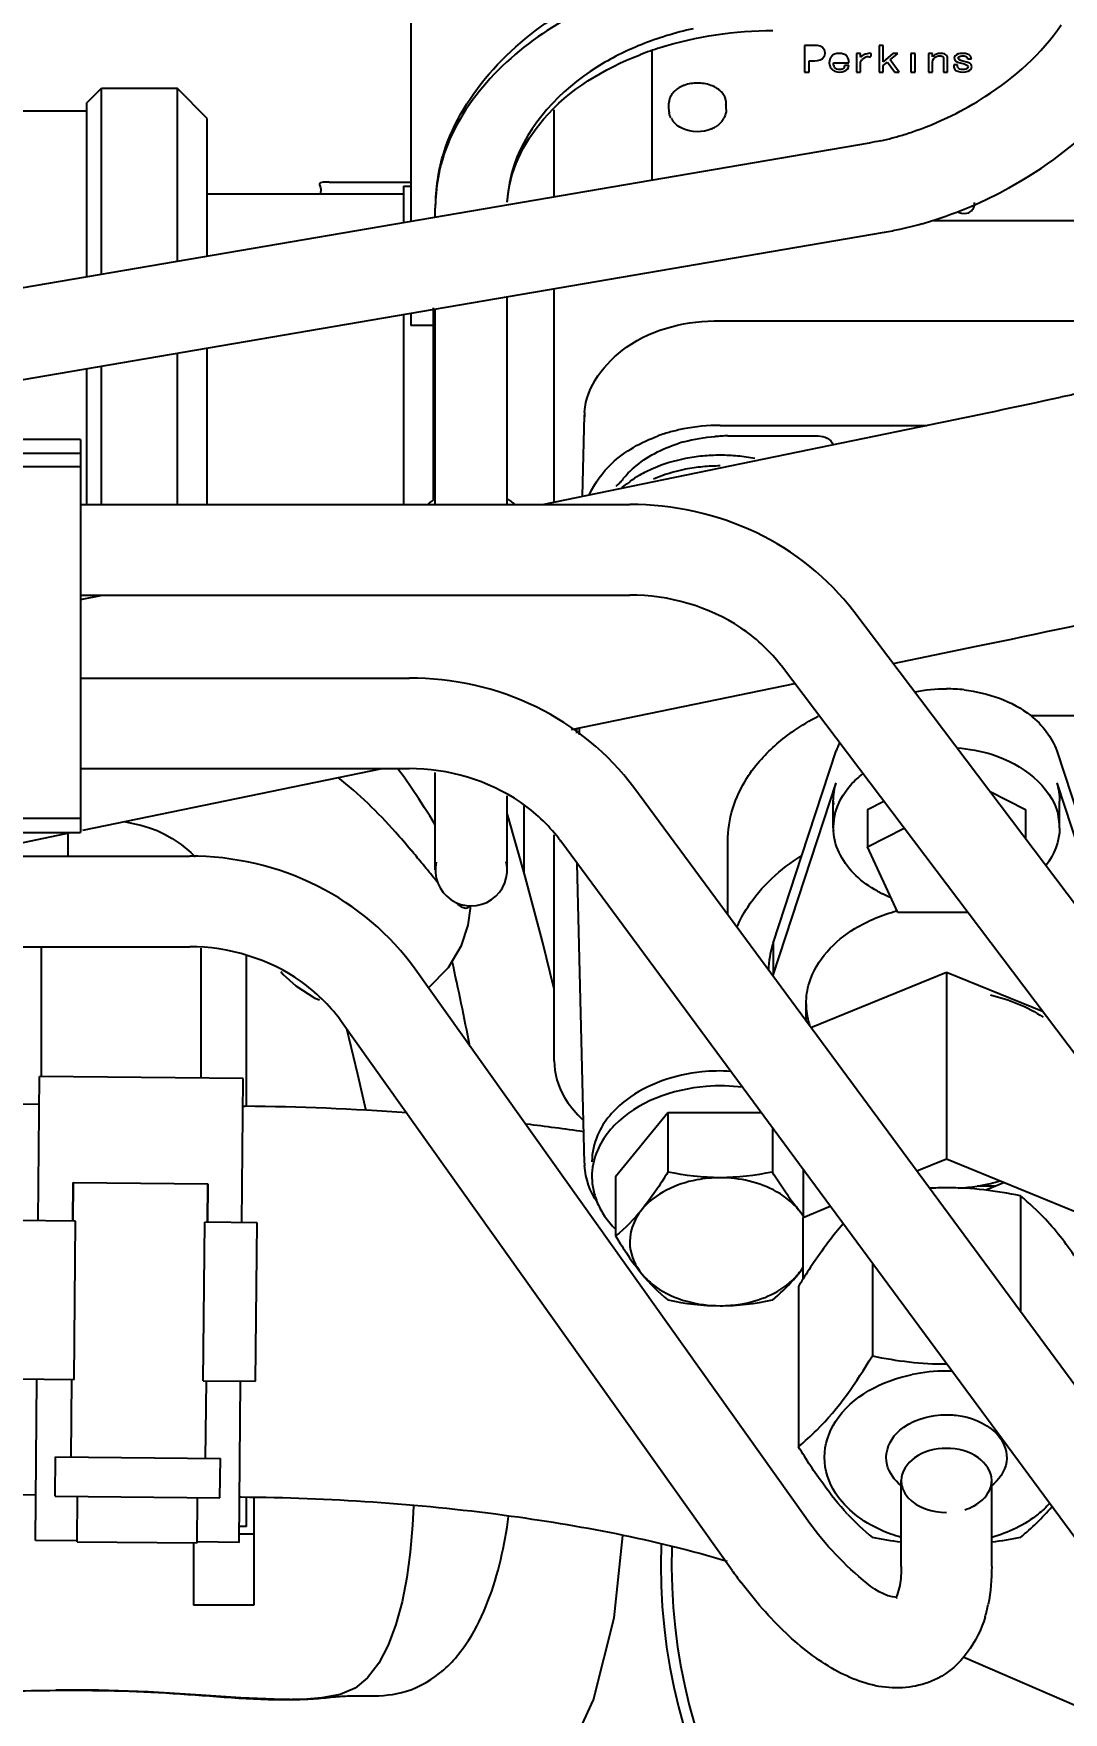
# Model space of a CAD drawing. Header units: millimetres. Extents: x 9130 to 9550, y -18883 to -17651.
# Drawn here: x 9354.959 to 9355.641, y -18046.975 to -18045.862 of the extents above; entities that cross this region are included whole.
import ezdxf

# ---------------------------------------------------------------- set-up
doc = ezdxf.new("R2010")
doc.units = ezdxf.units.MM
for name, color, linetype in [('2588541_VG10DXF_CONTINUOUS_LINE', 7, 'Continuous'), ('2706792_BM03DXF_CONTINUOUS_LINE', 7, 'Continuous'), ('3570559_DXF_CONTINUOUS_LINE', 7, 'Continuous'), ('3570570_DXF_CONTINUOUS_LINE', 7, 'Continuous'), ('3583940_CP01DXF_CONTINUOUS_LINE', 7, 'Continuous'), ('3884027_DKREDXF_CONTINUOUS_LINE', 7, 'Continuous'), ('5D1026_DKVG0DXF_CONTINUOUS_LINE', 7, 'Continuous')]:
    doc.layers.add(name, color=color, linetype=linetype)
doc.styles.add('KOTE ZA MONNTAZU', font='simplex.shx', dxfattribs={"width": 0.7, "oblique": 8, "height": 3})
doc.dimstyles.new('KOTE ZA MONTAZU u cm', dxfattribs={"dimscale": 0, "dimtxt": 1.5, "dimasz": 1.5, "dimexe": 0.8, "dimexo": 0.1, "dimgap": 1, "dimtad": 1, "dimdec": 1, "dimlfac": 10, "dimzin": 12, "dimdsep": 46, "dimtxsty": 'KOTE ZA MONNTAZU', "dimcen": 1.5, "dimclrt": 1, "dimadec": 0, "dimazin": 0, "dimtfac": 1, "dimtdec": 1, "dimtmove": 0, "dimatfit": 3, "dimfxl": 1, "dimtolj": 2, "dimtzin": 0, "dimarcsym": 0})

# ---------------------------------------------------------------- blocks, each defined once
blk = doc.blocks.new('*D1102')
at = {"color": 0, "lineweight": -2, "transparency": 16777216}
for p, q in [((9345.4099, -18047.6265), (9345.4099, -18048.7074)), ((9359.4099, -18047.6265), (9359.4099, -18048.7074)), ((9346.0099, -18048.5074), (9358.8099, -18048.5074))]:
    blk.add_line(p, q, dxfattribs=at)
at = {"color": 0, "transparency": 16777216}
for points in [[(9346.0099, -18048.4074), (9346.0099, -18048.6074), (9345.4099, -18048.5074)], [(9358.8099, -18048.4074), (9358.8099, -18048.6074), (9359.4099, -18048.5074)]]:
    blk.add_solid(points, dxfattribs=at)
at = {"layer": 'Defpoints', "color": 0, "transparency": 16777216}
for p in [(9345.4099, -18047.5265), (9359.4099, -18047.5265), (9359.4099, -18048.5074)]:
    blk.add_point(p, dxfattribs=at)
at = {"color": 1, "transparency": 16777216, "insert": (9352.4099, -18047.7074), "char_height": 3, "width": 6.923188, "attachment_point": 5, "style": 'KOTE ZA MONNTAZU'}
blk.add_mtext('\\A2;{\\H0.4x;140 cm}', dxfattribs=at)

msp = doc.modelspace()

# ---------------------------------------------------------------- linework, layer by layer
at = {"layer": '2588541_VG10DXF_CONTINUOUS_LINE', "color": 7, "linetype": 'Continuous'}
for p, q in [((9355.2044, -18046.3551), (9355.2001, -18046.3493)), ((9355.2251, -18046.3865), (9355.2214, -18046.3806)), ((9355.2732, -18046.3805), (9355.2727, -18046.379)), ((9355.2846, -18046.4209), (9355.2732, -18046.3805)), ((9355.2388, -18046.438), (9355.2387, -18046.438)), ((9355.1663, -18046.5218), (9355.1678, -18046.528)), ((9355.1288, -18046.9662), (9355.1237, -18046.9662)), ((9355.1288, -18046.9662), (9355.13, -18046.9662))]:
    msp.add_line(p, q, dxfattribs=at)
for points in [[(9355.2141, -18046.3693), (9355.2096, -18046.3625), (9355.2044, -18046.3551)], [(9355.2214, -18046.3806), (9355.218, -18046.3753), (9355.2141, -18046.3693)], [(9355.0188, -18046.3844), (9355.0238, -18046.3854), (9355.0299, -18046.3868), (9355.0356, -18046.3885), (9355.0408, -18046.3904), (9355.0456, -18046.3927)], [(9355.0456, -18046.3927), (9355.0507, -18046.3956), (9355.0566, -18046.3997), (9355.063, -18046.405), (9355.0659, -18046.4077)], [(9355.3039, -18046.4954), (9355.2961, -18046.4638), (9355.2846, -18046.4209)], [(9355.2205, -18046.4945), (9355.2339, -18046.481), (9355.2424, -18046.4665), (9355.2468, -18046.4531), (9355.2484, -18046.4419), (9355.2484, -18046.4403)], [(9355.1227, -18046.4838), (9355.1243, -18046.4857), (9355.1326, -18046.4933), (9355.1453, -18046.5015), (9355.1484, -18046.5026)], [(9355.1678, -18046.528), (9355.1735, -18046.5517), (9355.179, -18046.5758)], [(9355.2106, -18046.8379), (9355.21, -18046.8507), (9355.2085, -18046.8684), (9355.2062, -18046.8853), (9355.2031, -18046.9014), (9355.199, -18046.9165), (9355.1939, -18046.9302), (9355.1877, -18046.9421), (9355.1802, -18046.9518), (9355.1719, -18046.9585), (9355.1621, -18046.9627), (9355.1499, -18046.965), (9355.1374, -18046.966), (9355.13, -18046.9662)], [(9355.131, -18047.1062), (9355.1716, -18047.1034), (9355.2146, -18047.0927), (9355.2511, -18047.074), (9355.2825, -18047.0474), (9355.3092, -18047.0117), (9355.33, -18046.9664), (9355.3437, -18046.9121), (9355.3494, -18046.8574)], [(9355.1237, -18046.9662), (9355.0961, -18046.9651), (9355.0663, -18046.963), (9355.0347, -18046.961), (9355.0019, -18046.96), (9354.9736, -18046.96)]]:
    msp.add_lwpolyline(points, dxfattribs=at)
for centre, radius, start, end in [((9354.4771, -18047.0187), 0.9562, 39.4039, 40.0478), ((9351.514, -18047.2816), 3.8083, 11.3336, 12.1992)]:
    msp.add_arc(centre, radius, start, end, dxfattribs=at)
for points, knots in [([(9355.2091, -18046.4035), (9355.2057, -18046.3994), (9355.1908, -18046.3822), (9355.1746, -18046.3659), (9355.1606, -18046.3553)], [0, 0, 0, 0, 0.231626, 1, 1, 1, 1]), ([(9355.2265, -18046.4246), (9355.2257, -18046.4236), (9355.2222, -18046.4193), (9355.2187, -18046.415), (9355.216, -18046.4117)], [0, 0, 0, 0, 0.230931, 1, 1, 1, 1]), ([(9355.2476, -18046.4403), (9355.2473, -18046.4409), (9355.2465, -18046.4421), (9355.244, -18046.442), (9355.2415, -18046.4404), (9355.2398, -18046.439), (9355.2388, -18046.438)], [0, 0, 0, 0, 0.185065, 0.362573, 0.624739, 1, 1, 1, 1]), ([(9355.13, -18046.9662), (9355.1347, -18046.9661), (9355.144, -18046.9658), (9355.1567, -18046.9645), (9355.1681, -18046.9635), (9355.1832, -18046.964), (9355.2044, -18046.9631), (9355.2294, -18046.95), (9355.2481, -18046.9276), (9355.2649, -18046.8926), (9355.271, -18046.8639), (9355.2737, -18046.8449)], [0, 0, 0, 0, 0.065754, 0.127424, 0.177153, 0.224028, 0.335981, 0.466345, 0.600157, 0.733734, 1, 1, 1, 1]), ([(9354.9736, -18046.96), (9354.9995, -18046.9598), (9355.0513, -18046.961), (9355.1029, -18046.9664), (9355.1288, -18046.9662)], [0, 0, 0, 0, 0.500302, 1, 1, 1, 1])]:
    msp.add_open_spline(points, degree=3, knots=knots, dxfattribs=at)
msp.add_open_spline([(9354.9085, -18046.961), (9354.9302, -18046.9608), (9354.9519, -18046.9603), (9354.9736, -18046.96)], degree=3, dxfattribs=at)
at = {"layer": '2706792_BM03DXF_CONTINUOUS_LINE', "color": 7, "linetype": 'Continuous'}
for p, q in [((9354.9627, -18046.5718), (9354.9077, -18046.5713)), ((9355.099, -18046.5731), (9355.0977, -18046.5731)), ((9354.9602, -18046.8308), (9354.9052, -18046.8303)), ((9355.0965, -18046.8321), (9355.0952, -18046.8321)), ((9355.7075, -18046.9954), (9355.575, -18046.938))]:
    msp.add_line(p, q, dxfattribs=at)
for centre, radius, start, end in [((9355.0831, -18048.3117), 1.7387, 85.9357, 89.4781), ((9355.1048, -18048.0872), 1.5131, 81.6876, 83.1405)]:
    msp.add_arc(centre, radius, start, end, dxfattribs=at)
msp.add_open_spline([(9355.4185, -18046.8746), (9355.3703, -18046.8602), (9355.2632, -18046.8398), (9355.1547, -18046.8326), (9355.0965, -18046.8321)], degree=3, knots=[0, 0, 0, 0, 0.463765, 1, 1, 1, 1], dxfattribs=at)
at = {"layer": '3570559_DXF_CONTINUOUS_LINE', "color": 7, "linetype": 'Continuous'}
for p, q in [((9355.0699, -18046.5543), (9355.0699, -18046.4684)), ((9355.0999, -18046.8515), (9355.0951, -18046.8515))]:
    msp.add_line(p, q, dxfattribs=at)
at = {"layer": '3570559_DXF_CONTINUOUS_LINE', "color": 3, "linetype": 'Continuous'}
for p, q in [((9355.0999, -18046.5731), (9355.0999, -18046.473)), ((9355.0999, -18046.8515), (9355.0999, -18046.8321))]:
    msp.add_line(p, q, dxfattribs=at)
at = {"layer": '3570570_DXF_CONTINUOUS_LINE', "color": 7, "linetype": 'Continuous'}
for p, q in [((9355.1049, -18046.8324), (9355.1049, -18046.9035)), ((9355.0649, -18046.8623), (9355.0649, -18046.9035)), ((9355.1049, -18046.9035), (9355.0649, -18046.9035))]:
    msp.add_line(p, q, dxfattribs=at)
at = {"layer": '3570570_DXF_CONTINUOUS_LINE', "color": 3, "linetype": 'Continuous'}
msp.add_line((9355.1049, -18046.8565), (9355.095, -18046.8565), dxfattribs=at)
at = {"layer": '3583940_CP01DXF_CONTINUOUS_LINE', "color": 6, "linetype": 'Continuous'}
for radius, start, end in [(0.3844, 178.0516, 10.4197), (0.3772, 178.2826, 9.2789)]:
    msp.add_arc((9355.7589, -18046.8765), radius, start, end, dxfattribs=at)
at = {"layer": '3884027_DKREDXF_CONTINUOUS_LINE', "color": 6, "linetype": 'Continuous'}
for p, q in [((9355.2089, -18045.7886), (9355.2089, -18045.9866)), ((9354.9939, -18045.9085), (9355.0039, -18045.8985)), ((9355.0039, -18046.0217), (9355.0039, -18045.8985)), ((9355.0039, -18045.8985), (9355.0539, -18045.8985)), ((9355.0539, -18045.8985), (9355.0539, -18046.0131)), ((9355.0739, -18045.9185), (9355.0539, -18045.8985)), ((9355.3799, -18045.9125), (9355.3799, -18045.9085)), ((9355.4179, -18045.9125), (9355.4179, -18045.9085)), ((9354.7356, -18045.9135), (9354.9939, -18045.9135)), ((9355.0739, -18046.0097), (9355.0739, -18045.9185)), ((9355.3039, -18045.9704), (9355.3039, -18045.9129)), ((9354.743, -18046.0663), (9355.5128, -18045.9347)), ((9355.1548, -18045.9607), (9355.2089, -18045.9607)), ((9355.2039, -18045.9635), (9355.2089, -18045.9635)), ((9355.0739, -18045.9685), (9355.2039, -18045.9685)), ((9355.2251, -18045.9754), (9355.2251, -18045.9779)), ((9355.2251, -18045.9839), (9355.2251, -18045.9779)), ((9355.6981, -18045.9863), (9355.5553, -18045.9863)), ((9354.7532, -18046.1254), (9355.5229, -18045.9938)), ((9355.3039, -18046.1727), (9355.3039, -18046.0313)), ((9355.2727, -18046.1743), (9355.2727, -18046.0366)), ((9355.2251, -18046.1743), (9355.2251, -18046.0447)), ((9355.2239, -18046.1714), (9355.2239, -18046.0558)), ((9355.0539, -18046.074), (9355.0539, -18046.1743)), ((9355.0739, -18046.1743), (9355.0739, -18046.0706)), ((9355.0039, -18046.1743), (9355.0039, -18046.0826)), ((9355.2962, -18046.1743), (9355.5535, -18046.1213)), ((9355.3227, -18046.1688), (9355.3239, -18046.1152)), ((9355.4139, -18046.1219), (9355.5509, -18046.1219)), ((9354.9899, -18046.1313), (9354.8099, -18046.1313)), ((9354.9899, -18046.1313), (9354.9899, -18046.1406)), ((9355.4189, -18046.1289), (9355.4789, -18046.1289)), ((9354.8099, -18046.1492), (9354.9899, -18046.1492)), ((9354.9899, -18046.1492), (9354.9899, -18046.3917)), ((9354.9899, -18046.1743), (9355.3541, -18046.1743)), ((9354.9899, -18046.2343), (9355.3541, -18046.2343)), ((9354.9899, -18046.2373), (9355.0045, -18046.2343)), ((9355.9587, -18046.8487), (9355.5024, -18046.2452)), ((9355.5285, -18046.2796), (9355.5838, -18046.2683)), ((9355.9108, -18046.8849), (9355.4546, -18046.2813)), ((9354.9899, -18046.2893), (9355.2079, -18046.2893)), ((9355.3153, -18046.3235), (9355.4634, -18046.293)), ((9355.3206, -18046.3269), (9355.3207, -18046.3224)), ((9355.6198, -18046.3142), (9355.7285, -18046.3142)), ((9355.319, -18046.3258), (9355.319, -18046.3227)), ((9355.637, -18046.3376), (9355.6788, -18046.465)), ((9354.9899, -18046.3493), (9355.2079, -18046.3493)), ((9354.9915, -18046.3901), (9355.1899, -18046.3493)), ((9355.2251, -18046.4165), (9355.2251, -18046.3518)), ((9355.7156, -18046.8481), (9355.3566, -18046.3618)), ((9355.449, -18046.4862), (9355.4908, -18046.3588)), ((9355.5924, -18046.3642), (9355.6162, -18046.3764)), ((9355.637, -18046.3588), (9355.6735, -18046.4701)), ((9355.2727, -18046.4165), (9355.2727, -18046.3674)), ((9355.2839, -18046.4184), (9355.2839, -18046.374)), ((9355.4889, -18046.3885), (9355.4889, -18046.3708)), ((9355.5116, -18046.3764), (9355.5223, -18046.3709)), ((9355.5116, -18046.3764), (9355.5116, -18046.4012)), ((9355.6162, -18046.3764), (9355.6162, -18046.3957)), ((9355.6389, -18046.3885), (9355.6389, -18046.3708)), ((9355.5116, -18046.4012), (9355.5358, -18046.3888)), ((9354.8099, -18046.3917), (9354.9899, -18046.3917)), ((9354.9079, -18046.4073), (9354.9835, -18046.3917)), ((9354.9814, -18046.3921), (9354.9814, -18046.4073)), ((9355.3039, -18046.5429), (9355.3039, -18046.3932)), ((9355.6673, -18046.8837), (9355.3083, -18046.3974)), ((9355.4189, -18046.4462), (9355.4189, -18046.3976)), ((9354.5899, -18046.4073), (9355.0624, -18046.4073)), ((9355.449, -18046.465), (9355.468, -18046.407)), ((9355.5316, -18046.4447), (9355.5116, -18046.4012)), ((9355.3239, -18046.6108), (9355.3192, -18046.4122)), ((9355.578, -18046.4447), (9355.5316, -18046.4447)), ((9354.5899, -18046.4673), (9355.0624, -18046.4673)), ((9354.9639, -18046.4673), (9354.9639, -18046.5533)), ((9355.4707, -18046.8458), (9355.2118, -18046.4823)), ((9355.5639, -18046.4841), (9355.5639, -18046.6079)), ((9355.4709, -18046.5166), (9355.4709, -18046.5051)), ((9355.4219, -18046.8806), (9355.163, -18046.5171)), ((9355.3793, -18046.5773), (9355.3446, -18046.6197)), ((9355.3793, -18046.5773), (9355.3793, -18046.6166)), ((9355.4411, -18046.5773), (9355.3793, -18046.5773)), ((9355.4485, -18046.5874), (9355.4485, -18046.6166)), ((9355.3446, -18046.6197), (9355.3446, -18046.659)), ((9355.4689, -18046.615), (9355.4689, -18046.6467)), ((9355.5852, -18046.6257), (9355.5962, -18046.6257)), ((9355.613, -18046.6324), (9355.613, -18046.7091)), ((9355.5148, -18046.6772), (9355.5148, -18046.7385)), ((9355.4658, -18046.6925), (9355.4658, -18046.7986)), ((9355.5339, -18046.8779), (9355.5339, -18046.821)), ((9355.5939, -18046.8779), (9355.5939, -18046.821)), ((9355.5306, -18046.8988), (9355.5313, -18046.8985))]:
    msp.add_line(p, q, dxfattribs=at)
at = {"layer": '3884027_DKREDXF_CONTINUOUS_LINE', "color": 7, "linetype": 'Continuous'}
for p, q in [((9355.3689, -18045.9593), (9355.3689, -18045.874)), ((9355.4699, -18045.8701), (9355.4699, -18045.8878)), ((9355.4766, -18045.8701), (9355.4699, -18045.8701)), ((9355.4785, -18045.8703), (9355.4766, -18045.8701)), ((9355.4825, -18045.8724), (9355.4815, -18045.8714)), ((9355.4832, -18045.8737), (9355.4825, -18045.8724)), ((9355.4834, -18045.8752), (9355.4832, -18045.8737)), ((9355.4832, -18045.8767), (9355.4834, -18045.8752)), ((9355.5043, -18045.8754), (9355.5043, -18045.8878)), ((9355.507, -18045.8754), (9355.5043, -18045.8754)), ((9355.507, -18045.878), (9355.507, -18045.8754)), ((9355.5139, -18045.8776), (9355.5139, -18045.8754)), ((9355.5193, -18045.8701), (9355.5193, -18045.8878)), ((9355.522, -18045.8701), (9355.5193, -18045.8701)), ((9355.522, -18045.881), (9355.522, -18045.8701)), ((9355.5284, -18045.8754), (9355.522, -18045.881)), ((9355.5266, -18045.8797), (9355.5316, -18045.8754)), ((9355.5316, -18045.8754), (9355.5284, -18045.8754)), ((9355.5404, -18045.8754), (9355.5404, -18045.8878)), ((9355.5432, -18045.8754), (9355.5404, -18045.8754)), ((9355.5432, -18045.8878), (9355.5432, -18045.8754)), ((9355.552, -18045.8754), (9355.552, -18045.8878)), ((9355.5547, -18045.8754), (9355.552, -18045.8754)), ((9355.5547, -18045.8777), (9355.5547, -18045.8754)), ((9355.4699, -18045.8878), (9355.4729, -18045.8878)), ((9355.4729, -18045.8878), (9355.4729, -18045.8803)), ((9355.4729, -18045.8803), (9355.4766, -18045.8803)), ((9355.4887, -18045.8866), (9355.4898, -18045.8872)), ((9355.4891, -18045.8817), (9355.4992, -18045.8817)), ((9355.4898, -18045.8872), (9355.4914, -18045.8877)), ((9355.4914, -18045.8877), (9355.4932, -18045.8878)), ((9355.4932, -18045.8878), (9355.4948, -18045.8877)), ((9355.4993, -18045.8835), (9355.4964, -18045.8835)), ((9355.4989, -18045.8848), (9355.4993, -18045.8835)), ((9355.5043, -18045.8878), (9355.507, -18045.8878)), ((9355.507, -18045.8878), (9355.507, -18045.8811)), ((9355.5193, -18045.8878), (9355.522, -18045.8878)), ((9355.522, -18045.8834), (9355.5248, -18045.8812)), ((9355.522, -18045.8878), (9355.522, -18045.8834)), ((9355.5248, -18045.8812), (9355.5296, -18045.8878)), ((9355.5325, -18045.8878), (9355.5266, -18045.8797)), ((9355.5296, -18045.8878), (9355.5325, -18045.8878)), ((9355.5404, -18045.8878), (9355.5432, -18045.8878)), ((9355.552, -18045.8878), (9355.5547, -18045.8878)), ((9355.5547, -18045.8813), (9355.5549, -18045.88)), ((9355.5547, -18045.8878), (9355.5547, -18045.8813)), ((9355.562, -18045.8789), (9355.562, -18045.8878)), ((9355.562, -18045.8878), (9355.5647, -18045.8878)), ((9355.5647, -18045.8878), (9355.5647, -18045.8787)), ((9355.5687, -18045.883), (9355.5688, -18045.8845)), ((9355.5713, -18045.883), (9355.5687, -18045.883)), ((9355.5688, -18045.8845), (9355.5693, -18045.8857)), ((9355.5693, -18045.8857), (9355.5702, -18045.8867)), ((9355.5702, -18045.8805), (9355.5714, -18045.8812)), ((9355.5702, -18045.8867), (9355.5714, -18045.8873)), ((9355.5714, -18045.8812), (9355.5729, -18045.8816)), ((9355.5714, -18045.8873), (9355.573, -18045.8877)), ((9355.5729, -18045.8816), (9355.5756, -18045.8824)), ((9355.573, -18045.8877), (9355.5749, -18045.8878)), ((9355.5749, -18045.8878), (9355.5766, -18045.8877)), ((9355.5778, -18045.8791), (9355.5804, -18045.8791)), ((9354.9939, -18045.9085), (9354.9939, -18046.0234)), ((9355.2039, -18045.9635), (9355.2039, -18045.9875)), ((9355.5739, -18045.9813), (9355.5756, -18045.9815)), ((9355.5756, -18045.9815), (9355.5772, -18045.9813)), ((9355.2239, -18046.0558), (9355.2239, -18046.0441)), ((9355.2039, -18046.0484), (9355.2039, -18046.1743)), ((9355.2089, -18046.0475), (9355.2089, -18046.0558)), ((9355.4139, -18046.0526), (9355.713, -18046.0526)), ((9355.2239, -18046.0558), (9355.2089, -18046.0558)), ((9354.9939, -18046.0843), (9354.9939, -18046.1743)), ((9355.3239, -18046.1185), (9355.3239, -18046.1162)), ((9354.9899, -18046.1406), (9354.8099, -18046.1406)), ((9354.9899, -18046.1406), (9354.9899, -18046.1492)), ((9355.468, -18046.407), (9355.4908, -18046.3376)), ((9354.9899, -18046.3824), (9354.8099, -18046.3824)), ((9355.449, -18046.465), (9355.449, -18046.4862)), ((9355.474, -18046.5208), (9355.5639, -18046.4841)), ((9355.5639, -18046.4841), (9355.6275, -18046.5101)), ((9355.5442, -18046.6159), (9355.5639, -18046.6079)), ((9355.5639, -18046.6079), (9355.6589, -18046.6467)), ((9355.6023, -18046.6236), (9355.5899, -18046.6287)), ((9355.4689, -18046.6467), (9355.4869, -18046.6393)), ((9355.4689, -18046.6875), (9355.4689, -18046.6467))]:
    msp.add_line(p, q, dxfattribs=at)
for points in [[(9355.4815, -18045.8714), (9355.4801, -18045.8707), (9355.4785, -18045.8703)], [(9355.4815, -18045.879), (9355.4825, -18045.878), (9355.4832, -18045.8767)], [(9355.493, -18045.8754), (9355.4913, -18045.8755), (9355.4898, -18045.876), (9355.4884, -18045.8767)], [(9355.497, -18045.8765), (9355.4957, -18045.8759), (9355.4944, -18045.8755), (9355.493, -18045.8754)], [(9355.5563, -18045.8765), (9355.5557, -18045.8769), (9355.5552, -18045.8773), (9355.5547, -18045.8777)], [(9355.5601, -18045.8754), (9355.5587, -18045.8755), (9355.5573, -18045.8759), (9355.5563, -18045.8765)], [(9355.5565, -18045.878), (9355.5574, -18045.8775), (9355.5584, -18045.8771), (9355.5593, -18045.877)], [(9355.5593, -18045.877), (9355.5601, -18045.8771), (9355.5608, -18045.8773), (9355.5614, -18045.8776)], [(9355.5634, -18045.8763), (9355.5626, -18045.8758), (9355.5614, -18045.8755), (9355.5601, -18045.8754)], [(9355.5614, -18045.8776), (9355.5617, -18045.878), (9355.5619, -18045.8784), (9355.562, -18045.8789)], [(9355.5647, -18045.8787), (9355.5646, -18045.8778), (9355.5641, -18045.8769), (9355.5634, -18045.8763)], [(9355.5705, -18045.8764), (9355.5697, -18045.8771), (9355.5692, -18045.8778), (9355.5691, -18045.8785)], [(9355.5749, -18045.8754), (9355.5731, -18045.8755), (9355.5716, -18045.8758), (9355.5705, -18045.8764)], [(9355.5718, -18045.8786), (9355.5719, -18045.8782), (9355.5721, -18045.8778), (9355.5725, -18045.8775)], [(9355.5725, -18045.8775), (9355.5732, -18045.8772), (9355.574, -18045.877), (9355.5749, -18045.877)], [(9355.579, -18045.8765), (9355.5779, -18045.8759), (9355.5765, -18045.8755), (9355.5749, -18045.8754)], [(9355.5749, -18045.877), (9355.5757, -18045.8771), (9355.5764, -18045.8773), (9355.5769, -18045.8776)], [(9355.5769, -18045.8776), (9355.5774, -18045.878), (9355.5777, -18045.8785), (9355.5778, -18045.8791)], [(9355.5804, -18045.8791), (9355.5803, -18045.8781), (9355.5798, -18045.8772), (9355.579, -18045.8765)], [(9355.4766, -18045.8803), (9355.4785, -18045.8801), (9355.4802, -18045.8797), (9355.4815, -18045.879)], [(9355.4906, -18045.8854), (9355.4898, -18045.8848), (9355.4894, -18045.8839), (9355.4891, -18045.8828), (9355.4891, -18045.8817)], [(9355.4932, -18045.8861), (9355.4922, -18045.886), (9355.4913, -18045.8858), (9355.4906, -18045.8854)], [(9355.4955, -18045.8854), (9355.4948, -18045.8858), (9355.4941, -18045.886), (9355.4932, -18045.8861)], [(9355.4948, -18045.8877), (9355.4962, -18045.8873), (9355.4974, -18045.8866)], [(9355.4964, -18045.8835), (9355.4962, -18045.8843), (9355.496, -18045.8849), (9355.4955, -18045.8854)], [(9355.4974, -18045.8866), (9355.4983, -18045.8858), (9355.4989, -18045.8848)], [(9355.5549, -18045.88), (9355.5555, -18045.8789), (9355.5565, -18045.878)], [(9355.5691, -18045.8785), (9355.5692, -18045.8793), (9355.5696, -18045.88), (9355.5702, -18045.8805)], [(9355.572, -18045.8855), (9355.5715, -18045.8848), (9355.5713, -18045.884), (9355.5713, -18045.883)], [(9355.5724, -18045.8795), (9355.5721, -18045.8793), (9355.5719, -18045.879), (9355.5718, -18045.8786)], [(9355.5747, -18045.8862), (9355.5737, -18045.8861), (9355.5728, -18045.8859), (9355.572, -18045.8855)], [(9355.5748, -18045.8805), (9355.5735, -18045.8801), (9355.5724, -18045.8795)], [(9355.5774, -18045.8855), (9355.5767, -18045.8859), (9355.5758, -18045.8861), (9355.5747, -18045.8862)], [(9355.5796, -18045.8822), (9355.5787, -18045.8817), (9355.5775, -18045.8812), (9355.5748, -18045.8805)], [(9355.5756, -18045.8824), (9355.5766, -18045.8827), (9355.5774, -18045.8832)], [(9355.5766, -18045.8877), (9355.5782, -18045.8872), (9355.5795, -18045.8865)], [(9355.5774, -18045.8832), (9355.5778, -18045.8835), (9355.5781, -18045.8839), (9355.5782, -18045.8843)], [(9355.5782, -18045.8843), (9355.5781, -18045.8847), (9355.5778, -18045.8852), (9355.5774, -18045.8855)], [(9355.5795, -18045.8865), (9355.5802, -18045.8859), (9355.5806, -18045.8851), (9355.5808, -18045.8844)], [(9355.5808, -18045.8844), (9355.5806, -18045.8835), (9355.5802, -18045.8828), (9355.5796, -18045.8822)], [(9355.5712, -18045.9803), (9355.5724, -18045.9809), (9355.5739, -18045.9813)], [(9355.5772, -18045.9813), (9355.5787, -18045.981), (9355.5798, -18045.9803)]]:
    msp.add_lwpolyline(points, dxfattribs=at)
at = {"layer": '3884027_DKREDXF_CONTINUOUS_LINE', "color": 6, "linetype": 'Continuous'}
for centre, radius, start, end in [((9355.4398, -18046.0788), 0.2173, 107.6076, 111.3165), ((9355.3919, -18045.9125), 0.012, 180.3427, 192.6384), ((9355.3935, -18045.912), 0.0137, 207.3065, 214.9565), ((9355.4042, -18045.9119), 0.0138, 324.2988, 331.7306), ((9355.4722, -18045.7233), 0.2155, 288.3908, 296.2096), ((9355.4004, -18045.9074), 0.0197, 293.5519, 301.749), ((9355.4834, -18045.7627), 0.1744, 279.7148, 282.2347), ((9355.481, -18045.7519), 0.1856, 282.2326, 284.6722), ((9355.4785, -18045.7422), 0.1956, 284.6701, 287.0335), ((9355.4771, -18045.7375), 0.2005, 287.0396, 288.3433), ((9355.3388, -18045.978), 0.1137, 167.2616, 177.3963), ((9355.3499, -18045.9779), 0.1248, 170.3477, 178.7063), ((9355.337, -18045.9779), 0.1119, 177.4361, 178.7443), ((9355.4805, -18045.7496), 0.2479, 282.2478, 285.739), ((9355.4779, -18045.7402), 0.2577, 285.7238, 287.03), ((9355.4834, -18045.7627), 0.2345, 279.7113, 282.2402), ((9354.09, -18039.0044), 7.2659, 281.62035, 282.31393), ((9355.369, -18046.1162), 0.0451, 176.017, 178.6522), ((9355.4138, -18046.2471), 0.1252, 89.9599, 101.1918), ((9355.4108, -18046.2336), 0.1114, 105.4955, 109.913), ((9355.4125, -18046.2397), 0.1177, 101.2423, 105.4988), ((9355.4166, -18046.2299), 0.1007, 105.3486, 107.6654), ((9355.4189, -18046.2416), 0.1126, 92.1437, 94.2934), ((9355.4189, -18046.242), 0.1131, 90.0003, 92.1449), ((9355.4135, -18046.2581), 0.1164, 95.5323, 101.186), ((9355.4139, -18046.2614), 0.1197, 89.9957, 95.5424), ((9355.4139, -18046.2614), 0.1197, 84.4576, 90.0043), ((9355.4143, -18046.2581), 0.1164, 78.814, 84.4677), ((9355.4013, -18046.2266), 0.0824, 119.8756, 124.7897), ((9355.4058, -18046.2345), 0.0915, 113.2066, 119.8438), ((9355.4135, -18046.2652), 0.1164, 95.5323, 101.186), ((9355.4139, -18046.2685), 0.1197, 89.9957, 95.5424), ((9355.3027, -18046.1186), 0.0608, 314.1428, 317.3859), ((9355.3051, -18046.1209), 0.0575, 317.3845, 320.7519), ((9355.3959, -18046.2191), 0.0732, 127.1146, 130.4097), ((9355.3983, -18046.2222), 0.077, 124.8186, 127.1217), ((9354.0966, -18039.0358), 7.3838, 281.61893, 282.60159), ((9355.3726, -18046.3433), 0.1028, 37.0876, 38.6049), ((9355.5264, -18046.3708), 0.0375, 180.0023, 183.645), ((9355.5271, -18046.3885), 0.0382, 166.517, 179.9298), ((9355.5264, -18046.3885), 0.0375, 179.9995, 183.3534), ((9355.6007, -18046.3885), 0.0382, 3.3817, 13.4866), ((9355.6014, -18046.3885), 0.0375, 359.9995, 3.3534), ((9355.2241, -18046.4597), 0.1047, 36.4362, 37.6945), ((9355.2489, -18046.4165), 0.0238, 167.1496, 13.1302), ((9355.5563, -18046.3603), 0.0799, 241.5036, 244.179), ((9355.5583, -18046.3561), 0.0845, 244.1903, 248.1847), ((9355.5174, -18046.5051), 0.0465, 179.9994, 181.9632), ((9355.5178, -18046.5051), 0.0469, 181.9757, 189.8836), ((9355.0753, -18046.5796), 0.1076, 35.4649, 36.3782), ((9355.5196, -18046.5048), 0.0487, 189.908, 198.0534), ((9355.3711, -18046.5289), 0.0717, 225.7847, 228.0781), ((9355.3688, -18046.6098), 0.0449, 181.348, 183.3762), ((9355.3719, -18046.6197), 0.043, 168.931, 179.9589), ((9355.372, -18046.6196), 0.0431, 180.0512, 192.0482), ((9355.6104, -18046.525), 0.1857, 215.4197, 217.1917), ((9355.5639, -18046.8374), 0.2103, 90.0077, 93.0787), ((9355.5075, -18046.7615), 0.1667, 42.9807, 50.7615), ((9355.5871, -18046.5428), 0.1564, 217.1862, 219.1994), ((9355.5716, -18046.5553), 0.1365, 219.2162, 221.4202), ((9355.8097, -18046.901), 0.4022, 145.8423, 147.9271), ((9355.3731, -18046.6093), 0.1191, 309.2886, 318.6055), ((9355.3601, -18046.5977), 0.1365, 318.5798, 320.7838), ((9355.9112, -18046.9652), 0.5223, 147.8723, 148.5259), ((9355.4353, -18046.659), 0.0395, 320.6965, 328.5725), ((9355.3458, -18046.5861), 0.1549, 320.7945, 322.6085), ((9355.5638, -18046.8608), 0.1123, 89.9556, 101.6385), ((9355.5639, -18046.8627), 0.1142, 88.1337, 89.9995), ((9355.6203, -18046.7296), 0.1667, 222.9812, 230.7615), ((9355.5055, -18046.7275), 0.1696, 309.3098, 319.1445), ((9355.6927, -18046.6877), 0.3325, 215.4584, 217.1116), ((9355.4967, -18046.8841), 0.0968, 343.6622, 348.6803)]:
    msp.add_arc(centre, radius, start, end, dxfattribs=at)
at = {"layer": '3884027_DKREDXF_CONTINUOUS_LINE', "color": 7, "linetype": 'Continuous'}
for centre, radius, start, end in [((9355.4922, -18045.8819), 0.00586, 215.1369, 232.9964), ((9355.3892, -18045.9085), 0.00928, 170.9208, 179.9489), ((9355.4066, -18045.9091), 0.0114, 24.9538, 32.7545), ((9355.4086, -18045.9085), 0.00928, 350.9208, 359.9489), ((9355.576, -18045.9751), 0.00647, 306.7777, 320.9991), ((9355.3689, -18046.1162), 0.045, 176.0159, 179.9981), ((9355.5638, -18046.4008), 0.1042, 89.9566, 101.5994), ((9355.5639, -18046.402), 0.1055, 83.5873, 90.0075), ((9355.5307, -18046.3507), 0.042, 153.9033, 161.756), ((9355.5074, -18046.4843), 0.0615, 163.4783, 170.3444), ((9355.5089, -18046.4847), 0.0631, 161.8087, 163.4975), ((9355.5054, -18046.4839), 0.0595, 170.363, 178.9298), ((9355.5659, -18046.5076), 0.1197, 283.1358, 286.3399), ((9355.5641, -18046.4983), 0.1292, 273.3573, 279.0046), ((9355.5648, -18046.5028), 0.1246, 279.0083, 283.1311), ((9355.5491, -18046.821), 0.0152, 180.0538, 193.8093), ((9355.5498, -18046.8208), 0.0159, 193.7598, 198.442)]:
    msp.add_arc(centre, radius, start, end, dxfattribs=at)
at = {"layer": '3884027_DKREDXF_CONTINUOUS_LINE', "color": 6, "linetype": 'Continuous'}
for points, knots in [([(9355.2269, -18045.957), (9355.234, -18045.9151), (9355.301, -18045.8339), (9355.3964, -18045.8131), (9355.4466, -18045.8127)], [0, 0, 0, 0, 0.458576, 1, 1, 1, 1]), ([(9355.4372, -18045.8199), (9355.3893, -18045.8217), (9355.3012, -18045.8424), (9355.2365, -18045.9149), (9355.2279, -18045.9529)], [0, 0, 0, 0, 0.551324, 1, 1, 1, 1]), ([(9355.5534, -18045.9865), (9355.5715, -18045.981), (9355.6357, -18045.9537), (9355.6944, -18045.8992), (9355.7091, -18045.8499)], [0, 0, 0, 0, 0.268824, 1, 1, 1, 1]), ([(9355.5674, -18045.9166), (9355.575, -18045.9129), (9355.6025, -18045.8973), (9355.6271, -18045.8757), (9355.6399, -18045.8566)], [0, 0, 0, 0, 0.269374, 1, 1, 1, 1]), ([(9355.2728, -18045.974), (9355.2738, -18045.9541), (9355.2959, -18045.9096), (9355.3369, -18045.8856), (9355.3608, -18045.8763)], [0, 0, 0, 0, 0.437413, 1, 1, 1, 1]), ([(9355.3615, -18045.8697), (9355.3514, -18045.8738), (9355.3164, -18045.8911), (9355.2864, -18045.9224), (9355.2774, -18045.9492)], [0, 0, 0, 0, 0.27935, 1, 1, 1, 1]), ([(9355.3813, -18045.9182), (9355.3811, -18045.9177), (9355.3806, -18045.9167), (9355.3803, -18045.9157), (9355.3802, -18045.9151)], [0, 0, 0, 0, 0.501276, 1, 1, 1, 1]), ([(9355.4154, -18045.9199), (9355.4148, -18045.9208), (9355.4134, -18045.9224), (9355.4117, -18045.9236), (9355.4108, -18045.9242)], [0, 0, 0, 0, 0.492698, 1, 1, 1, 1]), ([(9355.4179, -18045.9126), (9355.4179, -18045.9136), (9355.4176, -18045.9156), (9355.4169, -18045.9175), (9355.4164, -18045.9184)], [0, 0, 0, 0, 0.499071, 1, 1, 1, 1]), ([(9355.1548, -18045.9607), (9355.1526, -18045.9607), (9355.1469, -18045.9603), (9355.1497, -18045.965), (9355.1489, -18045.9671), (9355.1489, -18045.9685)], [0, 0, 0, 0, 0.501319, 0.675139, 1, 1, 1, 1]), ([(9355.3496, -18046.1572), (9355.3518, -18046.1546), (9355.362, -18046.1442), (9355.3754, -18046.1373), (9355.386, -18046.1339)], [0, 0, 0, 0, 0.232385, 1, 1, 1, 1]), ([(9355.5024, -18046.2452), (9355.4857, -18046.2231), (9355.4397, -18046.1865), (9355.3827, -18046.1743), (9355.3541, -18046.1743)], [0, 0, 0, 0, 0.492648, 1, 1, 1, 1]), ([(9355.3566, -18046.3618), (9355.34, -18046.3393), (9355.2941, -18046.3019), (9355.2366, -18046.2893), (9355.2079, -18046.2893)], [0, 0, 0, 0, 0.493762, 1, 1, 1, 1]), ([(9355.4189, -18046.3976), (9355.4189, -18046.383), (9355.4255, -18046.3627), (9355.4377, -18046.3469), (9355.4412, -18046.343)], [0, 0, 0, 0, 0.733542, 1, 1, 1, 1]), ([(9355.5708, -18046.3356), (9355.5788, -18046.3362), (9355.6056, -18046.3405), (9355.6333, -18046.3606), (9355.6379, -18046.3796)], [0, 0, 0, 0, 0.290804, 1, 1, 1, 1]), ([(9355.2118, -18046.4823), (9355.1954, -18046.4592), (9355.1495, -18046.4205), (9355.0914, -18046.4073), (9355.0624, -18046.4073)], [0, 0, 0, 0, 0.495303, 1, 1, 1, 1]), ([(9355.425, -18046.4545), (9355.427, -18046.4498), (9355.4372, -18046.4308), (9355.454, -18046.4157), (9355.468, -18046.407)], [0, 0, 0, 0, 0.234027, 1, 1, 1, 1]), ([(9355.4709, -18046.5051), (9355.4709, -18046.5004), (9355.474, -18046.48), (9355.4899, -18046.4634), (9355.5032, -18046.4553)], [0, 0, 0, 0, 0.232601, 1, 1, 1, 1]), ([(9355.4209, -18046.5499), (9355.4145, -18046.5495), (9355.3903, -18046.55), (9355.3658, -18046.5581), (9355.3516, -18046.5689)], [0, 0, 0, 0, 0.264141, 1, 1, 1, 1]), ([(9355.4288, -18046.5605), (9355.4208, -18046.5595), (9355.3908, -18046.5587), (9355.359, -18046.57), (9355.3437, -18046.5858)], [0, 0, 0, 0, 0.268955, 1, 1, 1, 1]), ([(9355.4139, -18046.6204), (9355.4087, -18046.6204), (9355.3899, -18046.622), (9355.3707, -18046.6309), (9355.3619, -18046.6416)], [0, 0, 0, 0, 0.273402, 1, 1, 1, 1]), ([(9355.4608, -18046.6364), (9355.4579, -18046.6338), (9355.4441, -18046.6242), (9355.4267, -18046.6204), (9355.4139, -18046.6204)], [0, 0, 0, 0, 0.231909, 1, 1, 1, 1]), ([(9355.4693, -18046.6464), (9355.4688, -18046.6456), (9355.4677, -18046.6439), (9355.4665, -18046.6424), (9355.4659, -18046.6416)], [0, 0, 0, 0, 0.494872, 1, 1, 1, 1]), ([(9355.3619, -18046.684), (9355.3647, -18046.6874), (9355.379, -18046.7003), (9355.3992, -18046.7052), (9355.4139, -18046.7052)], [0, 0, 0, 0, 0.226786, 1, 1, 1, 1]), ([(9355.4139, -18046.7052), (9355.4185, -18046.7052), (9355.4354, -18046.7039), (9355.4525, -18046.697), (9355.4616, -18046.6885)], [0, 0, 0, 0, 0.268123, 1, 1, 1, 1]), ([(9355.4616, -18046.6885), (9355.4624, -18046.6878), (9355.4639, -18046.6864), (9355.4652, -18046.6848), (9355.4659, -18046.684)], [0, 0, 0, 0, 0.505758, 1, 1, 1, 1]), ([(9355.4658, -18046.7986), (9355.47, -18046.7951), (9355.4893, -18046.7777), (9355.5041, -18046.756), (9355.5148, -18046.7385)], [0, 0, 0, 0, 0.209943, 1, 1, 1, 1]), ([(9355.4904, -18046.8294), (9355.4859, -18046.8224), (9355.4803, -18046.8056), (9355.4926, -18046.7691), (9355.5217, -18046.7548), (9355.5412, -18046.7508)], [0, 0, 0, 0, 0.227464, 0.454933, 1, 1, 1, 1]), ([(9355.5338, -18046.8587), (9355.5292, -18046.8574), (9355.5126, -18046.8514), (9355.4973, -18046.8402), (9355.4904, -18046.8294)], [0, 0, 0, 0, 0.274114, 1, 1, 1, 1]), ([(9355.6322, -18046.8362), (9355.6299, -18046.8388), (9355.619, -18046.849), (9355.605, -18046.8556), (9355.594, -18046.8587)], [0, 0, 0, 0, 0.232802, 1, 1, 1, 1]), ([(9355.5313, -18046.8985), (9355.5228, -18046.8981), (9355.4991, -18046.8807), (9355.4816, -18046.861), (9355.4707, -18046.8458)], [0, 0, 0, 0, 0.312167, 1, 1, 1, 1]), ([(9355.5339, -18046.8779), (9355.5339, -18046.88), (9355.5337, -18046.8864), (9355.5328, -18046.8928), (9355.5312, -18046.8967)], [0, 0, 0, 0, 0.333009, 1, 1, 1, 1]), ([(9355.558, -18046.9522), (9355.5476, -18046.9575), (9355.5227, -18046.9611), (9355.4875, -18046.9473), (9355.4555, -18046.9221), (9355.4367, -18046.9004), (9355.4276, -18046.8883)], [0, 0, 0, 0, 0.223218, 0.452168, 0.707961, 1, 1, 1, 1]), ([(9355.5312, -18046.8967), (9355.531, -18046.8971), (9355.5308, -18046.8977), (9355.5305, -18046.8983), (9355.5303, -18046.8986)], [0, 0, 0, 0, 0.566571, 1, 1, 1, 1])]:
    msp.add_open_spline(points, degree=3, knots=knots, dxfattribs=at)
for points in [[(9355.396, -18045.8591), (9355.3842, -18045.8617), (9355.3727, -18045.8652), (9355.3615, -18045.8697)], [(9355.3741, -18045.8716), (9355.3981, -18045.864), (9355.4237, -18045.8603), (9355.4489, -18045.8603)], [(9355.389, -18045.9253), (9355.3864, -18045.9241), (9355.3839, -18045.9222), (9355.3823, -18045.9198)], [(9355.4083, -18045.9255), (9355.4024, -18045.9281), (9355.3948, -18045.928), (9355.389, -18045.9253)], [(9355.2774, -18045.9492), (9355.2748, -18045.957), (9355.2732, -18045.9652), (9355.2728, -18045.9734)], [(9355.6396, -18046.1031), (9355.6427, -18046.1024), (9355.6458, -18046.1017), (9355.6489, -18046.1011)], [(9355.3421, -18046.1471), (9355.3508, -18046.139), (9355.3616, -18046.1329), (9355.3728, -18046.1289)], [(9355.3899, -18046.1328), (9355.3966, -18046.1309), (9355.4035, -18046.1298), (9355.4105, -18046.1292)], [(9355.4789, -18046.1289), (9355.4827, -18046.1289), (9355.4877, -18046.131), (9355.4887, -18046.1347)], [(9355.391, -18046.1439), (9355.3837, -18046.1453), (9355.3765, -18046.1475), (9355.3697, -18046.1504)], [(9355.3274, -18046.1678), (9355.3307, -18046.16), (9355.336, -18046.1529), (9355.3421, -18046.1471)], [(9355.391, -18046.151), (9355.3837, -18046.1524), (9355.3765, -18046.1546), (9355.3697, -18046.1575)], [(9355.4277, -18046.2561), (9355.4065, -18046.2418), (9355.3797, -18046.2343), (9355.3541, -18046.2343)], [(9355.4529, -18046.2792), (9355.4458, -18046.2703), (9355.4371, -18046.2625), (9355.4277, -18046.2561)], [(9355.4627, -18046.3242), (9355.4679, -18046.3207), (9355.4733, -18046.3174), (9355.4789, -18046.3146)], [(9355.6198, -18046.3142), (9355.6274, -18046.3202), (9355.6339, -18046.3284), (9355.637, -18046.3376)], [(9355.4412, -18046.343), (9355.4476, -18046.3359), (9355.4549, -18046.3296), (9355.4627, -18046.3242)], [(9355.2815, -18046.3716), (9355.2604, -18046.3571), (9355.2335, -18046.3493), (9355.2079, -18046.3493)], [(9355.5003, -18046.3603), (9355.5028, -18046.3575), (9355.5056, -18046.355), (9355.5085, -18046.3527)], [(9355.4889, -18046.3708), (9355.4889, -18046.3667), (9355.4896, -18046.3626), (9355.4908, -18046.3588)], [(9355.49, -18046.3796), (9355.4917, -18046.3725), (9355.4955, -18046.3658), (9355.5003, -18046.3603)], [(9355.637, -18046.3588), (9355.6382, -18046.3626), (9355.6389, -18046.3667), (9355.6389, -18046.3708)], [(9355.3069, -18046.3956), (9355.2998, -18046.3864), (9355.2911, -18046.3782), (9355.2815, -18046.3716)], [(9355.6389, -18046.3885), (9355.6389, -18046.3974), (9355.6353, -18046.4066), (9355.6298, -18046.4137)], [(9355.5039, -18046.4202), (9355.4958, -18046.4127), (9355.4896, -18046.4017), (9355.489, -18046.3906)], [(9355.5182, -18046.4305), (9355.513, -18046.4277), (9355.5081, -18046.4243), (9355.5039, -18046.4202)], [(9355.5032, -18046.4553), (9355.5118, -18046.4501), (9355.5213, -18046.4462), (9355.5311, -18046.4436)], [(9355.1361, -18046.4904), (9355.1151, -18046.4755), (9355.0882, -18046.4673), (9355.0624, -18046.4673)], [(9355.162, -18046.5157), (9355.1548, -18046.506), (9355.1459, -18046.4974), (9355.1361, -18046.4904)], [(9355.3039, -18046.5429), (9355.3039, -18046.5513), (9355.3065, -18046.5599), (9355.3108, -18046.5672)], [(9355.3108, -18046.5672), (9355.3136, -18046.572), (9355.3171, -18046.5764), (9355.3211, -18046.5803)], [(9355.3516, -18046.5689), (9355.3437, -18046.5749), (9355.3367, -18046.5829), (9355.3327, -18046.5921)], [(9355.3437, -18046.5858), (9355.3369, -18046.5928), (9355.3316, -18046.6019), (9355.3297, -18046.6115)], [(9355.3327, -18046.5921), (9355.3303, -18046.5976), (9355.3289, -18046.6037), (9355.3289, -18046.6098)], [(9355.3325, -18046.6369), (9355.3277, -18046.6297), (9355.3245, -18046.6211), (9355.324, -18046.6124)], [(9355.3793, -18046.6166), (9355.374, -18046.6252), (9355.3684, -18046.6337), (9355.3619, -18046.6416)], [(9355.4139, -18046.6204), (9355.4023, -18046.6204), (9355.3906, -18046.6189), (9355.3793, -18046.6166)], [(9355.4485, -18046.6166), (9355.4372, -18046.6189), (9355.4255, -18046.6204), (9355.4139, -18046.6204)], [(9355.4591, -18046.6327), (9355.4554, -18046.6274), (9355.4519, -18046.6221), (9355.4485, -18046.6166)], [(9355.3299, -18046.6286), (9355.3305, -18046.6316), (9355.3315, -18046.6346), (9355.3327, -18046.6374)], [(9355.613, -18046.6324), (9355.5969, -18046.6291), (9355.5804, -18046.627), (9355.5639, -18046.627)], [(9355.3327, -18046.6374), (9355.334, -18046.6403), (9355.3355, -18046.6431), (9355.3373, -18046.6458)], [(9355.3619, -18046.6416), (9355.3568, -18046.6479), (9355.351, -18046.6538), (9355.3446, -18046.659)], [(9355.3619, -18046.6416), (9355.3565, -18046.6482), (9355.3532, -18046.6575), (9355.3541, -18046.666)], [(9355.4659, -18046.6416), (9355.4643, -18046.6397), (9355.4626, -18046.638), (9355.4608, -18046.6364)], [(9355.3373, -18046.6458), (9355.3394, -18046.6489), (9355.3419, -18046.6518), (9355.3445, -18046.6544)], [(9355.4955, -18046.6509), (9355.4887, -18046.6586), (9355.4826, -18046.6668), (9355.4769, -18046.6752)], [(9355.6509, -18046.6752), (9355.6444, -18046.6656), (9355.6374, -18046.6563), (9355.6295, -18046.6479)], [(9355.3446, -18046.659), (9355.3499, -18046.6677), (9355.3555, -18046.6762), (9355.3619, -18046.684)], [(9355.3541, -18046.666), (9355.3548, -18046.6725), (9355.3578, -18046.6789), (9355.3619, -18046.684)], [(9355.3619, -18046.684), (9355.3671, -18046.6904), (9355.3729, -18046.6963), (9355.3793, -18046.7014)], [(9355.3793, -18046.7014), (9355.3906, -18046.7038), (9355.4023, -18046.7052), (9355.4139, -18046.7052)], [(9355.4139, -18046.7052), (9355.4255, -18046.7052), (9355.4372, -18046.7038), (9355.4485, -18046.7014)], [(9355.5148, -18046.7385), (9355.5309, -18046.7418), (9355.5474, -18046.7438), (9355.5639, -18046.7438)], [(9355.4823, -18046.8235), (9355.4764, -18046.8155), (9355.471, -18046.8071), (9355.4658, -18046.7986)], [(9355.4983, -18046.8432), (9355.4925, -18046.837), (9355.4872, -18046.8304), (9355.4823, -18046.8235)], [(9355.5339, -18046.8619), (9355.5275, -18046.8611), (9355.5211, -18046.86), (9355.5148, -18046.8587)], [(9355.613, -18046.8587), (9355.6067, -18046.86), (9355.6003, -18046.8611), (9355.5939, -18046.8619)], [(9355.5939, -18046.8779), (9355.5939, -18046.8863), (9355.5933, -18046.8948), (9355.5916, -18046.9031)], [(9355.5896, -18046.9113), (9355.5847, -18046.9278), (9355.5733, -18046.9444), (9355.558, -18046.9522)]]:
    msp.add_open_spline(points, degree=3, dxfattribs=at)
at = {"layer": '3884027_DKREDXF_CONTINUOUS_LINE', "color": 7, "linetype": 'Continuous'}
for points, knots in [([(9355.4884, -18045.8767), (9355.4879, -18045.8772), (9355.487, -18045.8782), (9355.4865, -18045.8795), (9355.4864, -18045.8801)], [0, 0, 0, 0, 0.514528, 1, 1, 1, 1]), ([(9355.498, -18045.8774), (9355.4979, -18045.8772), (9355.4976, -18045.8769), (9355.4972, -18045.8766), (9355.497, -18045.8765)], [0, 0, 0, 0, 0.487188, 1, 1, 1, 1]), ([(9355.4992, -18045.8817), (9355.4992, -18045.8809), (9355.4991, -18045.8794), (9355.4985, -18045.878), (9355.498, -18045.8774)], [0, 0, 0, 0, 0.492561, 1, 1, 1, 1]), ([(9355.5086, -18045.8767), (9355.5083, -18045.8769), (9355.5077, -18045.8773), (9355.5072, -18045.8778), (9355.507, -18045.878)], [0, 0, 0, 0, 0.52144, 1, 1, 1, 1]), ([(9355.5104, -18045.8759), (9355.5101, -18045.876), (9355.5095, -18045.8762), (9355.5089, -18045.8766), (9355.5086, -18045.8767)], [0, 0, 0, 0, 0.507359, 1, 1, 1, 1]), ([(9355.5139, -18045.8754), (9355.5133, -18045.8753), (9355.5121, -18045.8754), (9355.511, -18045.8757), (9355.5104, -18045.8759)], [0, 0, 0, 0, 0.496509, 1, 1, 1, 1]), ([(9355.5104, -18045.8777), (9355.5109, -18045.8775), (9355.512, -18045.8773), (9355.513, -18045.8777), (9355.5135, -18045.8779)], [0, 0, 0, 0, 0.468991, 1, 1, 1, 1]), ([(9355.4864, -18045.8801), (9355.4863, -18045.8804), (9355.4863, -18045.8809), (9355.4862, -18045.8814), (9355.4862, -18045.8816)], [0, 0, 0, 0, 0.506118, 1, 1, 1, 1]), ([(9355.4862, -18045.8816), (9355.4862, -18045.882), (9355.4863, -18045.8826), (9355.4865, -18045.8833), (9355.4866, -18045.8836)], [0, 0, 0, 0, 0.492491, 1, 1, 1, 1]), ([(9355.4866, -18045.8836), (9355.4867, -18045.8839), (9355.4869, -18045.8845), (9355.4872, -18045.8851), (9355.4874, -18045.8853)], [0, 0, 0, 0, 0.494292, 1, 1, 1, 1]), ([(9355.507, -18045.8811), (9355.5071, -18045.8809), (9355.5074, -18045.8804), (9355.5078, -18045.8799), (9355.5079, -18045.8797)], [0, 0, 0, 0, 0.475176, 1, 1, 1, 1]), ([(9355.5079, -18045.8797), (9355.5081, -18045.8795), (9355.5085, -18045.8791), (9355.5089, -18045.8787), (9355.5091, -18045.8785)], [0, 0, 0, 0, 0.496103, 1, 1, 1, 1]), ([(9355.5091, -18045.8785), (9355.5093, -18045.8784), (9355.5097, -18045.878), (9355.5102, -18045.8778), (9355.5104, -18045.8777)], [0, 0, 0, 0, 0.502798, 1, 1, 1, 1]), ([(9355.3866, -18045.8982), (9355.3856, -18045.8988), (9355.3838, -18045.9002), (9355.3823, -18045.9019), (9355.3817, -18045.9028)], [0, 0, 0, 0, 0.518056, 1, 1, 1, 1]), ([(9355.3901, -18045.8966), (9355.3895, -18045.8968), (9355.3883, -18045.8973), (9355.3872, -18045.8979), (9355.3866, -18045.8982)], [0, 0, 0, 0, 0.507766, 1, 1, 1, 1]), ([(9355.4109, -18045.8981), (9355.4104, -18045.8978), (9355.4093, -18045.8972), (9355.4083, -18045.8968), (9355.4077, -18045.8966)], [0, 0, 0, 0, 0.493077, 1, 1, 1, 1]), ([(9355.4141, -18045.9004), (9355.4136, -18045.9), (9355.4126, -18045.8991), (9355.4115, -18045.8984), (9355.4109, -18045.8981)], [0, 0, 0, 0, 0.489831, 1, 1, 1, 1]), ([(9355.3817, -18045.9028), (9355.3813, -18045.9035), (9355.3805, -18045.9048), (9355.3801, -18045.9063), (9355.38, -18045.907)], [0, 0, 0, 0, 0.510399, 1, 1, 1, 1]), ([(9355.4162, -18045.9029), (9355.4159, -18045.9025), (9355.4153, -18045.9016), (9355.4145, -18045.9008), (9355.4141, -18045.9004)], [0, 0, 0, 0, 0.490739, 1, 1, 1, 1]), ([(9355.4179, -18045.9085), (9355.4179, -18045.9078), (9355.4177, -18045.9063), (9355.4173, -18045.9049), (9355.4169, -18045.9043)], [0, 0, 0, 0, 0.492733, 1, 1, 1, 1]), ([(9355.581, -18045.9792), (9355.5816, -18045.9785), (9355.5824, -18045.9769), (9355.5826, -18045.9752), (9355.5826, -18045.9743)], [0, 0, 0, 0, 0.513389, 1, 1, 1, 1]), ([(9355.324, -18046.1131), (9355.3252, -18046.0961), (9355.3525, -18046.0608), (9355.3924, -18046.0526), (9355.4139, -18046.0526)], [0, 0, 0, 0, 0.442489, 1, 1, 1, 1]), ([(9355.2201, -18046.1743), (9355.2209, -18046.1736), (9355.2225, -18046.1723), (9355.2242, -18046.1712), (9355.2251, -18046.1707)], [0, 0, 0, 0, 0.491982, 1, 1, 1, 1]), ([(9355.2727, -18046.1707), (9355.2736, -18046.1712), (9355.2753, -18046.1723), (9355.2769, -18046.1736), (9355.2776, -18046.1742)], [0, 0, 0, 0, 0.507863, 1, 1, 1, 1]), ([(9355.5293, -18046.7915), (9355.5311, -18046.7893), (9355.5406, -18046.7807), (9355.5541, -18046.7774), (9355.5639, -18046.7774)], [0, 0, 0, 0, 0.226798, 1, 1, 1, 1]), ([(9355.5639, -18046.7774), (9355.5674, -18046.7774), (9355.5799, -18046.7785), (9355.5927, -18046.7844), (9355.5985, -18046.7915)], [0, 0, 0, 0, 0.273388, 1, 1, 1, 1]), ([(9355.5639, -18046.7998), (9355.5565, -18046.7998), (9355.5428, -18046.8026), (9355.5339, -18046.8152), (9355.5339, -18046.821)], [0, 0, 0, 0, 0.559748, 1, 1, 1, 1]), ([(9355.5939, -18046.821), (9355.5939, -18046.8152), (9355.585, -18046.8026), (9355.5713, -18046.7998), (9355.5639, -18046.7998)], [0, 0, 0, 0, 0.440141, 1, 1, 1, 1]), ([(9355.5985, -18046.7915), (9355.6023, -18046.7961), (9355.6068, -18046.8096), (9355.5985, -18046.8208), (9355.5935, -18046.8247)], [0, 0, 0, 0, 0.485876, 1, 1, 1, 1]), ([(9355.5933, -18046.8252), (9355.5935, -18046.8245), (9355.5938, -18046.8231), (9355.5939, -18046.8217), (9355.5939, -18046.821)], [0, 0, 0, 0, 0.502471, 1, 1, 1, 1]), ([(9355.5347, -18046.8259), (9355.5355, -18046.8283), (9355.5418, -18046.8384), (9355.5548, -18046.8422), (9355.5639, -18046.8422)], [0, 0, 0, 0, 0.218242, 1, 1, 1, 1]), ([(9355.5761, -18046.8404), (9355.5782, -18046.8397), (9355.5854, -18046.8368), (9355.5918, -18046.8306), (9355.5933, -18046.8252)], [0, 0, 0, 0, 0.283543, 1, 1, 1, 1])]:
    msp.add_open_spline(points, degree=3, knots=knots, dxfattribs=at)
for points in [[(9355.3989, -18045.8951), (9355.3959, -18045.8951), (9355.3929, -18045.8955), (9355.3901, -18045.8966)], [(9355.4077, -18045.8966), (9355.4049, -18045.8955), (9355.4019, -18045.8951), (9355.3989, -18045.8951)], [(9355.5757, -18046.2972), (9355.5914, -18046.299), (9355.6074, -18046.3044), (9355.6198, -18046.3142)], [(9355.5931, -18046.4993), (9355.6054, -18046.5021), (9355.6176, -18046.507), (9355.6281, -18046.5141)], [(9355.5245, -18046.8106), (9355.5229, -18046.8042), (9355.5251, -18046.7966), (9355.5293, -18046.7915)], [(9355.5338, -18046.8243), (9355.5295, -18046.8208), (9355.5259, -18046.8159), (9355.5245, -18046.8106)]]:
    msp.add_open_spline(points, degree=3, dxfattribs=at)
at = {"layer": '5D1026_DKVG0DXF_CONTINUOUS_LINE', "color": 7, "linetype": 'Continuous'}
for p, q in [((9354.9619, -18046.6488), (9354.9628, -18046.5533)), ((9355.0978, -18046.5546), (9354.9628, -18046.5533)), ((9355.0969, -18046.6501), (9355.0978, -18046.5546)), ((9354.9848, -18046.649), (9354.9851, -18046.6235)), ((9354.9851, -18046.6235), (9354.9848, -18046.649)), ((9354.9851, -18046.6235), (9355.0743, -18046.6244)), ((9355.074, -18046.6499), (9355.0743, -18046.6244)), ((9355.0743, -18046.6244), (9355.074, -18046.6499)), ((9354.9866, -18046.6491), (9354.947, -18046.6487)), ((9354.9856, -18046.754), (9354.9866, -18046.6491)), ((9355.0713, -18046.7549), (9355.0723, -18046.6499)), ((9355.1069, -18046.6502), (9355.0723, -18046.6499)), ((9355.106, -18046.7552), (9355.1069, -18046.6502)), ((9354.946, -18046.7537), (9354.9856, -18046.754)), ((9354.96, -18046.8607), (9354.961, -18046.7538)), ((9354.9839, -18046.754), (9354.9834, -18046.8055)), ((9355.0713, -18046.7549), (9355.106, -18046.7552)), ((9355.0731, -18046.7549), (9355.0726, -18046.8064)), ((9355.095, -18046.862), (9355.096, -18046.7551)), ((9354.9731, -18046.8314), (9354.9734, -18046.8054)), ((9354.9734, -18046.8054), (9355.0826, -18046.8065)), ((9355.0823, -18046.8325), (9355.0826, -18046.8065)), ((9354.9731, -18046.8314), (9355.0823, -18046.8325)), ((9354.9878, -18046.8616), (9354.988, -18046.8316)), ((9355.0672, -18046.8623), (9355.0674, -18046.8323)), ((9354.9878, -18046.861), (9354.96, -18046.8607)), ((9354.9878, -18046.8616), (9355.0672, -18046.8623)), ((9355.095, -18046.862), (9355.0672, -18046.8617))]:
    msp.add_line(p, q, dxfattribs=at)

# ---------------------------------------------------------------- dimensions: what is measured, and where the dimension line sits
at = {"color": 4}
dim = msp.add_linear_dim(base=(9359.4099, -18048.5074), p1=(9345.4099, -18047.5265), p2=(9359.4099, -18047.5265), text='{\\H0.4x;<>}', dimstyle='KOTE ZA MONTAZU u cm', override={"dimscale": 1, "dimasz": 0.6, "dimexe": 0.2, "dimgap": 0.2, "dimpost": ' cm'}, dxfattribs=at)
dim.commit()
dim.dimension.update_dxf_attribs({"geometry": '*D1102', "text_midpoint": (9352.4099, -18048.5074), "dimtype": 160})

doc.saveas('drawing.dxf')
